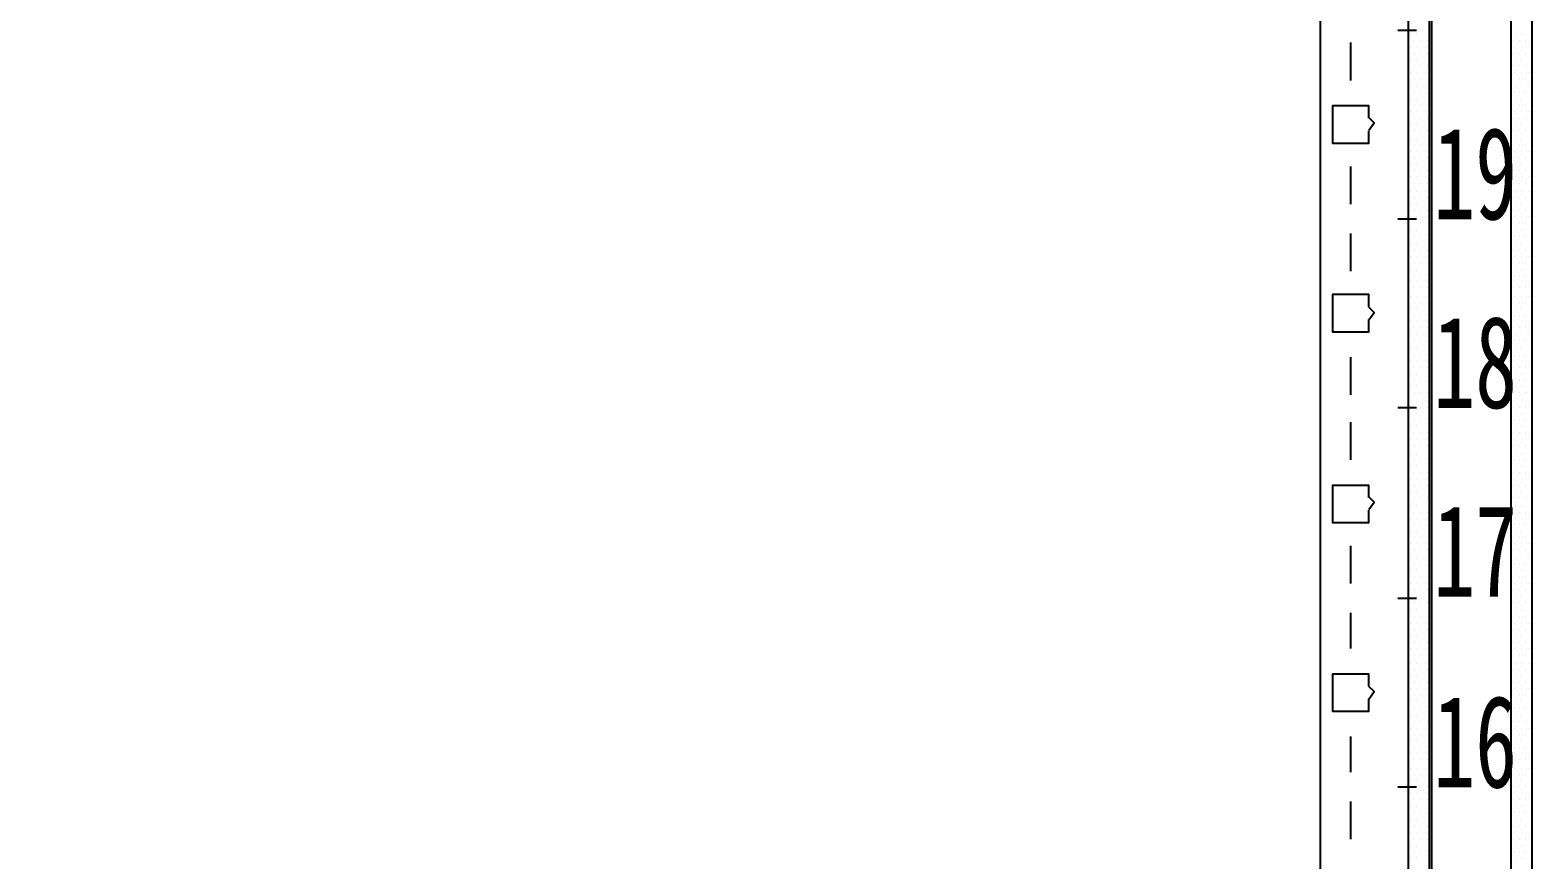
# Model space of a CAD drawing. Header units: metres. Extents: x 17 to 1264, y 17 to 859.
# Drawn here: x 190.9 to 294, y 334 to 391 of the extents above; entities that cross this region are included whole.
import ezdxf

# ---------------------------------------------------------------- set-up
doc = ezdxf.new("R2010")
doc.units = ezdxf.units.M
for name, color, linetype in [('LINES', 7, 'Continuous'), ('POLYLINES', 4, 'Continuous'), ('RECTS', 7, 'Continuous'), ('TEXTS', 3, 'Continuous')]:
    doc.layers.add(name, color=color, linetype=linetype)

msp = doc.modelspace()

# ---------------------------------------------------------------- linework, layer by layer
at = {"layer": 'LINES'}
for p, q in [((284.83, 390.96), (286.12, 390.96)), ((281.59, 390.1), (281.59, 387.5)), ((285.69, 390.67), (285.69, 390.67)), ((285.98, 390.24), (285.98, 390.24)), ((286.12, 390.67), (286.12, 390.67)), ((286.41, 390.24), (286.41, 390.24)), ((286.7, 390.67), (286.7, 390.67)), ((286.84, 390.24), (286.84, 390.24)), ((292.75, 390.24), (292.75, 390.24)), ((292.89, 390.67), (292.89, 390.67)), ((293.18, 390.24), (293.18, 390.24)), ((293.32, 390.67), (293.32, 390.67)), ((293.61, 390.24), (293.61, 390.24)), ((293.9, 390.67), (293.9, 390.67)), ((285.69, 389.81), (285.69, 389.81)), ((285.69, 388.94), (285.69, 388.94)), ((285.98, 389.38), (285.98, 389.38)), ((286.12, 389.81), (286.12, 389.81)), ((286.12, 388.94), (286.12, 388.94)), ((286.41, 389.38), (286.41, 389.38)), ((286.7, 389.81), (286.7, 389.81)), ((286.7, 388.94), (286.7, 388.94)), ((286.84, 389.38), (286.84, 389.38)), ((292.75, 389.38), (292.75, 389.38)), ((292.89, 389.81), (292.89, 389.81)), ((292.89, 388.94), (292.89, 388.94)), ((293.18, 389.38), (293.18, 389.38)), ((293.32, 389.81), (293.32, 389.81)), ((293.32, 388.94), (293.32, 388.94)), ((293.61, 389.38), (293.61, 389.38)), ((293.9, 389.81), (293.9, 389.81)), ((293.9, 388.94), (293.9, 388.94)), ((285.69, 388.08), (285.69, 388.08)), ((285.98, 388.51), (285.98, 388.51)), ((286.12, 388.08), (286.12, 388.08)), ((286.41, 388.51), (286.41, 388.51)), ((286.7, 388.08), (286.7, 388.08)), ((286.84, 388.51), (286.84, 388.51)), ((292.75, 388.51), (292.75, 388.51)), ((292.89, 388.08), (292.89, 388.08)), ((293.18, 388.51), (293.18, 388.51)), ((293.32, 388.08), (293.32, 388.08)), ((293.61, 388.51), (293.61, 388.51)), ((293.9, 388.08), (293.9, 388.08)), ((285.69, 387.07), (285.69, 387.07)), ((285.98, 387.65), (285.98, 387.65)), ((286.12, 387.07), (286.12, 387.07)), ((286.41, 387.65), (286.41, 387.65)), ((286.7, 387.07), (286.7, 387.07)), ((286.84, 387.65), (286.84, 387.65)), ((292.75, 387.65), (292.75, 387.65)), ((292.89, 387.07), (292.89, 387.07)), ((293.18, 387.65), (293.18, 387.65)), ((293.32, 387.07), (293.32, 387.07)), ((293.61, 387.65), (293.61, 387.65)), ((293.9, 387.07), (293.9, 387.07)), ((285.69, 386.21), (285.69, 386.21)), ((285.98, 386.64), (285.98, 386.64)), ((285.98, 385.78), (285.98, 385.78)), ((286.12, 386.21), (286.12, 386.21)), ((286.41, 386.64), (286.41, 386.64)), ((286.41, 385.78), (286.41, 385.78)), ((286.7, 386.21), (286.7, 386.21)), ((286.84, 386.64), (286.84, 386.64)), ((286.84, 385.78), (286.84, 385.78)), ((292.75, 386.64), (292.75, 386.64)), ((292.75, 385.78), (292.75, 385.78)), ((292.89, 386.21), (292.89, 386.21)), ((293.18, 386.64), (293.18, 386.64)), ((293.18, 385.78), (293.18, 385.78)), ((293.32, 386.21), (293.32, 386.21)), ((293.61, 386.64), (293.61, 386.64)), ((293.61, 385.78), (293.61, 385.78)), ((293.9, 386.21), (293.9, 386.21)), ((285.69, 385.34), (285.69, 385.34)), ((285.98, 384.91), (285.98, 384.91)), ((286.12, 385.34), (286.12, 385.34)), ((286.41, 384.91), (286.41, 384.91)), ((286.7, 385.34), (286.7, 385.34)), ((286.84, 384.91), (286.84, 384.91)), ((292.75, 384.91), (292.75, 384.91)), ((292.89, 385.34), (292.89, 385.34)), ((293.18, 384.91), (293.18, 384.91)), ((293.32, 385.34), (293.32, 385.34)), ((293.61, 384.91), (293.61, 384.91)), ((293.9, 385.34), (293.9, 385.34)), ((285.69, 384.48), (285.69, 384.48)), ((285.98, 384.05), (285.98, 384.05)), ((286.12, 384.48), (286.12, 384.48)), ((286.41, 384.05), (286.41, 384.05)), ((286.7, 384.48), (286.7, 384.48)), ((286.84, 384.05), (286.84, 384.05)), ((292.75, 384.05), (292.75, 384.05)), ((292.89, 384.48), (292.89, 384.48)), ((293.18, 384.05), (293.18, 384.05)), ((293.32, 384.48), (293.32, 384.48)), ((293.61, 384.05), (293.61, 384.05)), ((293.9, 384.48), (293.9, 384.48)), ((285.69, 383.47), (285.69, 383.47)), ((285.98, 383.04), (285.98, 383.04)), ((286.12, 383.47), (286.12, 383.47)), ((286.41, 383.04), (286.41, 383.04)), ((286.7, 383.47), (286.7, 383.47)), ((286.84, 383.04), (286.84, 383.04)), ((292.75, 383.04), (292.75, 383.04)), ((292.89, 383.47), (292.89, 383.47)), ((293.18, 383.04), (293.18, 383.04)), ((293.32, 383.47), (293.32, 383.47)), ((293.61, 383.04), (293.61, 383.04)), ((293.9, 383.47), (293.9, 383.47)), ((285.69, 382.61), (285.69, 382.61)), ((285.69, 381.74), (285.69, 381.74)), ((285.98, 382.18), (285.98, 382.18)), ((286.12, 382.61), (286.12, 382.61)), ((286.12, 381.74), (286.12, 381.74)), ((286.41, 382.18), (286.41, 382.18)), ((286.7, 382.61), (286.7, 382.61)), ((286.7, 381.74), (286.7, 381.74)), ((286.84, 382.18), (286.84, 382.18)), ((292.75, 382.18), (292.75, 382.18)), ((292.89, 382.61), (292.89, 382.61)), ((292.89, 381.74), (292.89, 381.74)), ((293.18, 382.18), (293.18, 382.18)), ((293.32, 382.61), (293.32, 382.61)), ((293.32, 381.74), (293.32, 381.74)), ((293.61, 382.18), (293.61, 382.18)), ((293.9, 382.61), (293.9, 382.61)), ((293.9, 381.74), (293.9, 381.74)), ((281.59, 381.6), (281.59, 379.01)), ((285.69, 380.88), (285.69, 380.88)), ((285.98, 381.31), (285.98, 381.31)), ((286.12, 380.88), (286.12, 380.88)), ((286.41, 381.31), (286.41, 381.31)), ((286.7, 380.88), (286.7, 380.88)), ((286.84, 381.31), (286.84, 381.31)), ((292.75, 381.31), (292.75, 381.31)), ((292.89, 380.88), (292.89, 380.88)), ((293.18, 381.31), (293.18, 381.31)), ((293.32, 380.88), (293.32, 380.88)), ((293.61, 381.31), (293.61, 381.31)), ((293.9, 380.88), (293.9, 380.88)), ((285.69, 379.87), (285.69, 379.87)), ((285.98, 380.45), (285.98, 380.45)), ((286.12, 379.87), (286.12, 379.87)), ((286.41, 380.45), (286.41, 380.45)), ((286.7, 379.87), (286.7, 379.87)), ((286.84, 380.45), (286.84, 380.45)), ((292.75, 380.45), (292.75, 380.45)), ((292.89, 379.87), (292.89, 379.87)), ((293.18, 380.45), (293.18, 380.45)), ((293.32, 379.87), (293.32, 379.87)), ((293.61, 380.45), (293.61, 380.45)), ((293.9, 379.87), (293.9, 379.87)), ((285.69, 379.01), (285.69, 379.01)), ((285.98, 379.44), (285.98, 379.44)), ((285.98, 378.58), (285.98, 378.58)), ((286.12, 379.01), (286.12, 379.01)), ((286.41, 379.44), (286.41, 379.44)), ((286.41, 378.58), (286.41, 378.58)), ((286.7, 379.01), (286.7, 379.01)), ((286.84, 379.44), (286.84, 379.44)), ((286.84, 378.58), (286.84, 378.58)), ((292.75, 379.44), (292.75, 379.44)), ((292.75, 378.58), (292.75, 378.58)), ((292.89, 379.01), (292.89, 379.01)), ((293.18, 379.44), (293.18, 379.44)), ((293.18, 378.58), (293.18, 378.58)), ((293.32, 379.01), (293.32, 379.01)), ((293.61, 379.44), (293.61, 379.44)), ((293.61, 378.58), (293.61, 378.58)), ((293.9, 379.01), (293.9, 379.01)), ((284.83, 378), (286.12, 378)), ((285.69, 378.14), (285.69, 378.14)), ((285.98, 377.71), (285.98, 377.71)), ((286.12, 378.14), (286.12, 378.14)), ((286.41, 377.71), (286.41, 377.71)), ((286.7, 378.14), (286.7, 378.14)), ((286.84, 377.71), (286.84, 377.71)), ((292.75, 377.71), (292.75, 377.71)), ((292.89, 378.14), (292.89, 378.14)), ((293.18, 377.71), (293.18, 377.71)), ((293.32, 378.14), (293.32, 378.14)), ((293.61, 377.71), (293.61, 377.71)), ((293.9, 378.14), (293.9, 378.14)), ((281.59, 376.99), (281.59, 374.4)), ((285.69, 377.28), (285.69, 377.28)), ((285.98, 376.85), (285.98, 376.85)), ((286.12, 377.28), (286.12, 377.28)), ((286.41, 376.85), (286.41, 376.85)), ((286.7, 377.28), (286.7, 377.28)), ((286.84, 376.85), (286.84, 376.85)), ((292.75, 376.85), (292.75, 376.85)), ((292.89, 377.28), (292.89, 377.28)), ((293.18, 376.85), (293.18, 376.85)), ((293.32, 377.28), (293.32, 377.28)), ((293.61, 376.85), (293.61, 376.85)), ((293.9, 377.28), (293.9, 377.28)), ((285.69, 376.27), (285.69, 376.27)), ((285.98, 375.84), (285.98, 375.84)), ((286.12, 376.27), (286.12, 376.27)), ((286.41, 375.84), (286.41, 375.84)), ((286.7, 376.27), (286.7, 376.27)), ((286.84, 375.84), (286.84, 375.84)), ((292.75, 375.84), (292.75, 375.84)), ((292.89, 376.27), (292.89, 376.27)), ((293.18, 375.84), (293.18, 375.84)), ((293.32, 376.27), (293.32, 376.27)), ((293.61, 375.84), (293.61, 375.84)), ((293.9, 376.27), (293.9, 376.27)), ((285.69, 375.41), (285.69, 375.41)), ((285.69, 374.54), (285.69, 374.54)), ((285.98, 374.98), (285.98, 374.98)), ((286.12, 375.41), (286.12, 375.41)), ((286.12, 374.54), (286.12, 374.54)), ((286.41, 374.98), (286.41, 374.98)), ((286.7, 375.41), (286.7, 375.41)), ((286.7, 374.54), (286.7, 374.54)), ((286.84, 374.98), (286.84, 374.98)), ((292.75, 374.98), (292.75, 374.98)), ((292.89, 375.41), (292.89, 375.41)), ((292.89, 374.54), (292.89, 374.54)), ((293.18, 374.98), (293.18, 374.98)), ((293.32, 375.41), (293.32, 375.41)), ((293.32, 374.54), (293.32, 374.54)), ((293.61, 374.98), (293.61, 374.98)), ((293.9, 375.41), (293.9, 375.41)), ((293.9, 374.54), (293.9, 374.54)), ((285.69, 373.68), (285.69, 373.68)), ((285.98, 374.11), (285.98, 374.11)), ((286.12, 373.68), (286.12, 373.68)), ((286.41, 374.11), (286.41, 374.11)), ((286.7, 373.68), (286.7, 373.68)), ((286.84, 374.11), (286.84, 374.11)), ((292.75, 374.11), (292.75, 374.11)), ((292.89, 373.68), (292.89, 373.68)), ((293.18, 374.11), (293.18, 374.11)), ((293.32, 373.68), (293.32, 373.68)), ((293.61, 374.11), (293.61, 374.11)), ((293.9, 373.68), (293.9, 373.68)), ((285.69, 372.67), (285.69, 372.67)), ((285.98, 373.25), (285.98, 373.25)), ((286.12, 372.67), (286.12, 372.67)), ((286.41, 373.25), (286.41, 373.25)), ((286.7, 372.67), (286.7, 372.67)), ((286.84, 373.25), (286.84, 373.25)), ((292.75, 373.25), (292.75, 373.25)), ((292.89, 372.67), (292.89, 372.67)), ((293.18, 373.25), (293.18, 373.25)), ((293.32, 372.67), (293.32, 372.67)), ((293.61, 373.25), (293.61, 373.25)), ((293.9, 372.67), (293.9, 372.67)), ((285.69, 371.81), (285.69, 371.81)), ((285.98, 372.24), (285.98, 372.24)), ((285.98, 371.38), (285.98, 371.38)), ((286.12, 371.81), (286.12, 371.81)), ((286.41, 372.24), (286.41, 372.24)), ((286.41, 371.38), (286.41, 371.38)), ((286.7, 371.81), (286.7, 371.81)), ((286.84, 372.24), (286.84, 372.24)), ((286.84, 371.38), (286.84, 371.38)), ((292.75, 372.24), (292.75, 372.24)), ((292.75, 371.38), (292.75, 371.38)), ((292.89, 371.81), (292.89, 371.81)), ((293.18, 372.24), (293.18, 372.24)), ((293.18, 371.38), (293.18, 371.38)), ((293.32, 371.81), (293.32, 371.81)), ((293.61, 372.24), (293.61, 372.24)), ((293.61, 371.38), (293.61, 371.38)), ((293.9, 371.81), (293.9, 371.81)), ((285.69, 370.94), (285.69, 370.94)), ((285.98, 370.51), (285.98, 370.51)), ((286.12, 370.94), (286.12, 370.94)), ((286.41, 370.51), (286.41, 370.51)), ((286.7, 370.94), (286.7, 370.94)), ((286.84, 370.51), (286.84, 370.51)), ((292.75, 370.51), (292.75, 370.51)), ((292.89, 370.94), (292.89, 370.94)), ((293.18, 370.51), (293.18, 370.51)), ((293.32, 370.94), (293.32, 370.94)), ((293.61, 370.51), (293.61, 370.51)), ((293.9, 370.94), (293.9, 370.94)), ((285.69, 370.08), (285.69, 370.08)), ((285.98, 369.65), (285.98, 369.65)), ((286.12, 370.08), (286.12, 370.08)), ((286.41, 369.65), (286.41, 369.65)), ((286.7, 370.08), (286.7, 370.08)), ((286.84, 369.65), (286.84, 369.65)), ((292.75, 369.65), (292.75, 369.65)), ((292.89, 370.08), (292.89, 370.08)), ((293.18, 369.65), (293.18, 369.65)), ((293.32, 370.08), (293.32, 370.08)), ((293.61, 369.65), (293.61, 369.65)), ((293.9, 370.08), (293.9, 370.08)), ((281.59, 368.5), (281.59, 365.9)), ((285.69, 369.07), (285.69, 369.07)), ((285.69, 368.21), (285.69, 368.21)), ((285.98, 368.64), (285.98, 368.64)), ((286.12, 369.07), (286.12, 369.07)), ((286.12, 368.21), (286.12, 368.21)), ((286.41, 368.64), (286.41, 368.64)), ((286.7, 369.07), (286.7, 369.07)), ((286.7, 368.21), (286.7, 368.21)), ((286.84, 368.64), (286.84, 368.64)), ((292.75, 368.64), (292.75, 368.64)), ((292.89, 369.07), (292.89, 369.07)), ((292.89, 368.21), (292.89, 368.21)), ((293.18, 368.64), (293.18, 368.64)), ((293.32, 369.07), (293.32, 369.07)), ((293.32, 368.21), (293.32, 368.21)), ((293.61, 368.64), (293.61, 368.64)), ((293.9, 369.07), (293.9, 369.07)), ((293.9, 368.21), (293.9, 368.21)), ((285.69, 367.34), (285.69, 367.34)), ((285.98, 367.78), (285.98, 367.78)), ((286.12, 367.34), (286.12, 367.34)), ((286.41, 367.78), (286.41, 367.78)), ((286.7, 367.34), (286.7, 367.34)), ((286.84, 367.78), (286.84, 367.78)), ((292.75, 367.78), (292.75, 367.78)), ((292.89, 367.34), (292.89, 367.34)), ((293.18, 367.78), (293.18, 367.78)), ((293.32, 367.34), (293.32, 367.34)), ((293.61, 367.78), (293.61, 367.78)), ((293.9, 367.34), (293.9, 367.34)), ((285.69, 366.48), (285.69, 366.48)), ((285.98, 366.91), (285.98, 366.91)), ((286.12, 366.48), (286.12, 366.48)), ((286.41, 366.91), (286.41, 366.91)), ((286.7, 366.48), (286.7, 366.48)), ((286.84, 366.91), (286.84, 366.91)), ((292.75, 366.91), (292.75, 366.91)), ((292.89, 366.48), (292.89, 366.48)), ((293.18, 366.91), (293.18, 366.91)), ((293.32, 366.48), (293.32, 366.48)), ((293.61, 366.91), (293.61, 366.91)), ((293.9, 366.48), (293.9, 366.48)), ((285.69, 365.47), (285.69, 365.47)), ((285.98, 366.05), (285.98, 366.05)), ((286.12, 365.47), (286.12, 365.47)), ((286.41, 366.05), (286.41, 366.05)), ((286.7, 365.47), (286.7, 365.47)), ((286.84, 366.05), (286.84, 366.05)), ((292.75, 366.05), (292.75, 366.05)), ((292.89, 365.47), (292.89, 365.47)), ((293.18, 366.05), (293.18, 366.05)), ((293.32, 365.47), (293.32, 365.47)), ((293.61, 366.05), (293.61, 366.05)), ((293.9, 365.47), (293.9, 365.47)), ((284.83, 365.04), (286.12, 365.04)), ((285.69, 364.61), (285.69, 364.61)), ((285.98, 365.04), (285.98, 365.04)), ((285.98, 364.18), (285.98, 364.18)), ((286.12, 364.61), (286.12, 364.61)), ((286.41, 365.04), (286.41, 365.04)), ((286.41, 364.18), (286.41, 364.18)), ((286.7, 364.61), (286.7, 364.61)), ((286.84, 365.04), (286.84, 365.04)), ((286.84, 364.18), (286.84, 364.18)), ((292.75, 365.04), (292.75, 365.04)), ((292.75, 364.18), (292.75, 364.18)), ((292.89, 364.61), (292.89, 364.61)), ((293.18, 365.04), (293.18, 365.04)), ((293.18, 364.18), (293.18, 364.18)), ((293.32, 364.61), (293.32, 364.61)), ((293.61, 365.04), (293.61, 365.04)), ((293.61, 364.18), (293.61, 364.18)), ((293.9, 364.61), (293.9, 364.61)), ((281.59, 364.03), (281.59, 361.44)), ((285.69, 363.74), (285.69, 363.74)), ((285.98, 363.31), (285.98, 363.31)), ((286.12, 363.74), (286.12, 363.74)), ((286.41, 363.31), (286.41, 363.31)), ((286.7, 363.74), (286.7, 363.74)), ((286.84, 363.31), (286.84, 363.31)), ((292.75, 363.31), (292.75, 363.31)), ((292.89, 363.74), (292.89, 363.74)), ((293.18, 363.31), (293.18, 363.31)), ((293.32, 363.74), (293.32, 363.74)), ((293.61, 363.31), (293.61, 363.31)), ((293.9, 363.74), (293.9, 363.74)), ((285.69, 362.88), (285.69, 362.88)), ((285.98, 362.45), (285.98, 362.45)), ((286.12, 362.88), (286.12, 362.88)), ((286.41, 362.45), (286.41, 362.45)), ((286.7, 362.88), (286.7, 362.88)), ((286.84, 362.45), (286.84, 362.45)), ((292.75, 362.45), (292.75, 362.45)), ((292.89, 362.88), (292.89, 362.88)), ((293.18, 362.45), (293.18, 362.45)), ((293.32, 362.88), (293.32, 362.88)), ((293.61, 362.45), (293.61, 362.45)), ((293.9, 362.88), (293.9, 362.88)), ((285.69, 361.87), (285.69, 361.87)), ((285.69, 361.01), (285.69, 361.01)), ((285.98, 361.44), (285.98, 361.44)), ((286.12, 361.87), (286.12, 361.87)), ((286.12, 361.01), (286.12, 361.01)), ((286.41, 361.44), (286.41, 361.44)), ((286.7, 361.87), (286.7, 361.87)), ((286.7, 361.01), (286.7, 361.01)), ((286.84, 361.44), (286.84, 361.44)), ((292.75, 361.44), (292.75, 361.44)), ((292.89, 361.87), (292.89, 361.87)), ((292.89, 361.01), (292.89, 361.01)), ((293.18, 361.44), (293.18, 361.44)), ((293.32, 361.87), (293.32, 361.87)), ((293.32, 361.01), (293.32, 361.01)), ((293.61, 361.44), (293.61, 361.44)), ((293.9, 361.87), (293.9, 361.87)), ((293.9, 361.01), (293.9, 361.01)), ((285.69, 360.14), (285.69, 360.14)), ((285.98, 360.58), (285.98, 360.58)), ((286.12, 360.14), (286.12, 360.14)), ((286.41, 360.58), (286.41, 360.58)), ((286.7, 360.14), (286.7, 360.14)), ((286.84, 360.58), (286.84, 360.58)), ((292.75, 360.58), (292.75, 360.58)), ((292.89, 360.14), (292.89, 360.14)), ((293.18, 360.58), (293.18, 360.58)), ((293.32, 360.14), (293.32, 360.14)), ((293.61, 360.58), (293.61, 360.58)), ((293.9, 360.14), (293.9, 360.14)), ((285.69, 359.28), (285.69, 359.28)), ((285.98, 359.71), (285.98, 359.71)), ((286.12, 359.28), (286.12, 359.28)), ((286.41, 359.71), (286.41, 359.71)), ((286.7, 359.28), (286.7, 359.28)), ((286.84, 359.71), (286.84, 359.71)), ((292.75, 359.71), (292.75, 359.71)), ((292.89, 359.28), (292.89, 359.28)), ((293.18, 359.71), (293.18, 359.71)), ((293.32, 359.28), (293.32, 359.28)), ((293.61, 359.71), (293.61, 359.71)), ((293.9, 359.28), (293.9, 359.28)), ((285.69, 358.27), (285.69, 358.27)), ((285.98, 358.85), (285.98, 358.85)), ((286.12, 358.27), (286.12, 358.27)), ((286.41, 358.85), (286.41, 358.85)), ((286.7, 358.27), (286.7, 358.27)), ((286.84, 358.85), (286.84, 358.85)), ((292.75, 358.85), (292.75, 358.85)), ((292.89, 358.27), (292.89, 358.27)), ((293.18, 358.85), (293.18, 358.85)), ((293.32, 358.27), (293.32, 358.27)), ((293.61, 358.85), (293.61, 358.85)), ((293.9, 358.27), (293.9, 358.27)), ((285.69, 357.41), (285.69, 357.41)), ((285.98, 357.84), (285.98, 357.84)), ((285.98, 356.98), (285.98, 356.98)), ((286.12, 357.41), (286.12, 357.41)), ((286.41, 357.84), (286.41, 357.84)), ((286.41, 356.98), (286.41, 356.98)), ((286.7, 357.41), (286.7, 357.41)), ((286.84, 357.84), (286.84, 357.84)), ((286.84, 356.98), (286.84, 356.98)), ((292.75, 357.84), (292.75, 357.84)), ((292.75, 356.98), (292.75, 356.98)), ((292.89, 357.41), (292.89, 357.41)), ((293.18, 357.84), (293.18, 357.84)), ((293.18, 356.98), (293.18, 356.98)), ((293.32, 357.41), (293.32, 357.41)), ((293.61, 357.84), (293.61, 357.84)), ((293.61, 356.98), (293.61, 356.98)), ((293.9, 357.41), (293.9, 357.41)), ((285.69, 356.54), (285.69, 356.54)), ((285.98, 356.11), (285.98, 356.11)), ((286.12, 356.54), (286.12, 356.54)), ((286.41, 356.11), (286.41, 356.11)), ((286.7, 356.54), (286.7, 356.54)), ((286.84, 356.11), (286.84, 356.11)), ((292.75, 356.11), (292.75, 356.11)), ((292.89, 356.54), (292.89, 356.54)), ((293.18, 356.11), (293.18, 356.11)), ((293.32, 356.54), (293.32, 356.54)), ((293.61, 356.11), (293.61, 356.11)), ((293.9, 356.54), (293.9, 356.54)), ((281.59, 355.54), (281.59, 352.94)), ((285.69, 355.68), (285.69, 355.68)), ((285.98, 355.25), (285.98, 355.25)), ((286.12, 355.68), (286.12, 355.68)), ((286.41, 355.25), (286.41, 355.25)), ((286.7, 355.68), (286.7, 355.68)), ((286.84, 355.25), (286.84, 355.25)), ((292.75, 355.25), (292.75, 355.25)), ((292.89, 355.68), (292.89, 355.68)), ((293.18, 355.25), (293.18, 355.25)), ((293.32, 355.68), (293.32, 355.68)), ((293.61, 355.25), (293.61, 355.25)), ((293.9, 355.68), (293.9, 355.68)), ((285.69, 354.67), (285.69, 354.67)), ((285.69, 353.81), (285.69, 353.81)), ((285.98, 354.24), (285.98, 354.24)), ((286.12, 354.67), (286.12, 354.67)), ((286.12, 353.81), (286.12, 353.81)), ((286.41, 354.24), (286.41, 354.24)), ((286.7, 354.67), (286.7, 354.67)), ((286.7, 353.81), (286.7, 353.81)), ((286.84, 354.24), (286.84, 354.24)), ((292.75, 354.24), (292.75, 354.24)), ((292.89, 354.67), (292.89, 354.67)), ((292.89, 353.81), (292.89, 353.81)), ((293.18, 354.24), (293.18, 354.24)), ((293.32, 354.67), (293.32, 354.67)), ((293.32, 353.81), (293.32, 353.81)), ((293.61, 354.24), (293.61, 354.24)), ((293.9, 354.67), (293.9, 354.67)), ((293.9, 353.81), (293.9, 353.81)), ((285.69, 352.94), (285.69, 352.94)), ((285.98, 353.38), (285.98, 353.38)), ((286.12, 352.94), (286.12, 352.94)), ((286.41, 353.38), (286.41, 353.38)), ((286.7, 352.94), (286.7, 352.94)), ((286.84, 353.38), (286.84, 353.38)), ((292.75, 353.38), (292.75, 353.38)), ((292.89, 352.94), (292.89, 352.94)), ((293.18, 353.38), (293.18, 353.38)), ((293.32, 352.94), (293.32, 352.94)), ((293.61, 353.38), (293.61, 353.38)), ((293.9, 352.94), (293.9, 352.94)), ((284.83, 351.94), (286.12, 351.94)), ((285.69, 352.08), (285.69, 352.08)), ((285.98, 352.51), (285.98, 352.51)), ((286.12, 352.08), (286.12, 352.08)), ((286.41, 352.51), (286.41, 352.51)), ((286.7, 352.08), (286.7, 352.08)), ((286.84, 352.51), (286.84, 352.51)), ((292.75, 352.51), (292.75, 352.51)), ((292.89, 352.08), (292.89, 352.08)), ((293.18, 352.51), (293.18, 352.51)), ((293.32, 352.08), (293.32, 352.08)), ((293.61, 352.51), (293.61, 352.51)), ((293.9, 352.08), (293.9, 352.08)), ((281.59, 350.93), (281.59, 348.48)), ((285.69, 351.07), (285.69, 351.07)), ((285.98, 351.65), (285.98, 351.65)), ((286.12, 351.07), (286.12, 351.07)), ((286.41, 351.65), (286.41, 351.65)), ((286.7, 351.07), (286.7, 351.07)), ((286.84, 351.65), (286.84, 351.65)), ((292.75, 351.65), (292.75, 351.65)), ((292.89, 351.07), (292.89, 351.07)), ((293.18, 351.65), (293.18, 351.65)), ((293.32, 351.07), (293.32, 351.07)), ((293.61, 351.65), (293.61, 351.65)), ((293.9, 351.07), (293.9, 351.07)), ((285.69, 350.21), (285.69, 350.21)), ((285.98, 350.64), (285.98, 350.64)), ((285.98, 349.78), (285.98, 349.78)), ((286.12, 350.21), (286.12, 350.21)), ((286.41, 350.64), (286.41, 350.64)), ((286.41, 349.78), (286.41, 349.78)), ((286.7, 350.21), (286.7, 350.21)), ((286.84, 350.64), (286.84, 350.64)), ((286.84, 349.78), (286.84, 349.78)), ((292.75, 350.64), (292.75, 350.64)), ((292.75, 349.78), (292.75, 349.78)), ((292.89, 350.21), (292.89, 350.21)), ((293.18, 350.64), (293.18, 350.64)), ((293.18, 349.78), (293.18, 349.78)), ((293.32, 350.21), (293.32, 350.21)), ((293.61, 350.64), (293.61, 350.64)), ((293.61, 349.78), (293.61, 349.78)), ((293.9, 350.21), (293.9, 350.21)), ((285.69, 349.34), (285.69, 349.34)), ((285.98, 348.91), (285.98, 348.91)), ((286.12, 349.34), (286.12, 349.34)), ((286.41, 348.91), (286.41, 348.91)), ((286.7, 349.34), (286.7, 349.34)), ((286.84, 348.91), (286.84, 348.91)), ((292.75, 348.91), (292.75, 348.91)), ((292.89, 349.34), (292.89, 349.34)), ((293.18, 348.91), (293.18, 348.91)), ((293.32, 349.34), (293.32, 349.34)), ((293.61, 348.91), (293.61, 348.91)), ((293.9, 349.34), (293.9, 349.34)), ((285.69, 348.48), (285.69, 348.48)), ((285.98, 348.05), (285.98, 348.05)), ((286.12, 348.48), (286.12, 348.48)), ((286.41, 348.05), (286.41, 348.05)), ((286.7, 348.48), (286.7, 348.48)), ((286.84, 348.05), (286.84, 348.05)), ((292.75, 348.05), (292.75, 348.05)), ((292.89, 348.48), (292.89, 348.48)), ((293.18, 348.05), (293.18, 348.05)), ((293.32, 348.48), (293.32, 348.48)), ((293.61, 348.05), (293.61, 348.05)), ((293.9, 348.48), (293.9, 348.48)), ((285.69, 347.47), (285.69, 347.47)), ((285.69, 346.61), (285.69, 346.61)), ((285.98, 347.04), (285.98, 347.04)), ((286.12, 347.47), (286.12, 347.47)), ((286.12, 346.61), (286.12, 346.61)), ((286.41, 347.04), (286.41, 347.04)), ((286.7, 347.47), (286.7, 347.47)), ((286.7, 346.61), (286.7, 346.61)), ((286.84, 347.04), (286.84, 347.04)), ((292.75, 347.04), (292.75, 347.04)), ((292.89, 347.47), (292.89, 347.47)), ((292.89, 346.61), (292.89, 346.61)), ((293.18, 347.04), (293.18, 347.04)), ((293.32, 347.47), (293.32, 347.47)), ((293.32, 346.61), (293.32, 346.61)), ((293.61, 347.04), (293.61, 347.04)), ((293.9, 347.47), (293.9, 347.47)), ((293.9, 346.61), (293.9, 346.61)), ((285.69, 345.74), (285.69, 345.74)), ((285.98, 346.18), (285.98, 346.18)), ((286.12, 345.74), (286.12, 345.74)), ((286.41, 346.18), (286.41, 346.18)), ((286.7, 345.74), (286.7, 345.74)), ((286.84, 346.18), (286.84, 346.18)), ((292.75, 346.18), (292.75, 346.18)), ((292.89, 345.74), (292.89, 345.74)), ((293.18, 346.18), (293.18, 346.18)), ((293.32, 345.74), (293.32, 345.74)), ((293.61, 346.18), (293.61, 346.18)), ((293.9, 345.74), (293.9, 345.74)), ((285.69, 344.88), (285.69, 344.88)), ((285.98, 345.31), (285.98, 345.31)), ((286.12, 344.88), (286.12, 344.88)), ((286.41, 345.31), (286.41, 345.31)), ((286.7, 344.88), (286.7, 344.88)), ((286.84, 345.31), (286.84, 345.31)), ((292.75, 345.31), (292.75, 345.31)), ((292.89, 344.88), (292.89, 344.88)), ((293.18, 345.31), (293.18, 345.31)), ((293.32, 344.88), (293.32, 344.88)), ((293.61, 345.31), (293.61, 345.31)), ((293.9, 344.88), (293.9, 344.88)), ((285.69, 343.87), (285.69, 343.87)), ((285.98, 344.45), (285.98, 344.45)), ((286.12, 343.87), (286.12, 343.87)), ((286.41, 344.45), (286.41, 344.45)), ((286.7, 343.87), (286.7, 343.87)), ((286.84, 344.45), (286.84, 344.45)), ((292.75, 344.45), (292.75, 344.45)), ((292.89, 343.87), (292.89, 343.87)), ((293.18, 344.45), (293.18, 344.45)), ((293.32, 343.87), (293.32, 343.87)), ((293.61, 344.45), (293.61, 344.45)), ((293.9, 343.87), (293.9, 343.87)), ((281.59, 342.43), (281.59, 339.98)), ((285.69, 343.01), (285.69, 343.01)), ((285.98, 343.44), (285.98, 343.44)), ((285.98, 342.58), (285.98, 342.58)), ((286.12, 343.01), (286.12, 343.01)), ((286.41, 343.44), (286.41, 343.44)), ((286.41, 342.58), (286.41, 342.58)), ((286.7, 343.01), (286.7, 343.01)), ((286.84, 343.44), (286.84, 343.44)), ((286.84, 342.58), (286.84, 342.58)), ((292.75, 343.44), (292.75, 343.44)), ((292.75, 342.58), (292.75, 342.58)), ((292.89, 343.01), (292.89, 343.01)), ((293.18, 343.44), (293.18, 343.44)), ((293.18, 342.58), (293.18, 342.58)), ((293.32, 343.01), (293.32, 343.01)), ((293.61, 343.44), (293.61, 343.44)), ((293.61, 342.58), (293.61, 342.58)), ((293.9, 343.01), (293.9, 343.01)), ((285.69, 342.14), (285.69, 342.14)), ((285.98, 341.71), (285.98, 341.71)), ((286.12, 342.14), (286.12, 342.14)), ((286.41, 341.71), (286.41, 341.71)), ((286.7, 342.14), (286.7, 342.14)), ((286.84, 341.71), (286.84, 341.71)), ((292.75, 341.71), (292.75, 341.71)), ((292.89, 342.14), (292.89, 342.14)), ((293.18, 341.71), (293.18, 341.71)), ((293.32, 342.14), (293.32, 342.14)), ((293.61, 341.71), (293.61, 341.71)), ((293.9, 342.14), (293.9, 342.14)), ((285.69, 341.28), (285.69, 341.28)), ((285.98, 340.85), (285.98, 340.85)), ((286.12, 341.28), (286.12, 341.28)), ((286.41, 340.85), (286.41, 340.85)), ((286.7, 341.28), (286.7, 341.28)), ((286.84, 340.85), (286.84, 340.85)), ((292.75, 340.85), (292.75, 340.85)), ((292.89, 341.28), (292.89, 341.28)), ((293.18, 340.85), (293.18, 340.85)), ((293.32, 341.28), (293.32, 341.28)), ((293.61, 340.85), (293.61, 340.85)), ((293.9, 341.28), (293.9, 341.28)), ((285.69, 340.27), (285.69, 340.27)), ((285.69, 339.41), (285.69, 339.41)), ((285.98, 339.84), (285.98, 339.84)), ((286.12, 340.27), (286.12, 340.27)), ((286.12, 339.41), (286.12, 339.41)), ((286.41, 339.84), (286.41, 339.84)), ((286.7, 340.27), (286.7, 340.27)), ((286.7, 339.41), (286.7, 339.41)), ((286.84, 339.84), (286.84, 339.84)), ((292.75, 339.84), (292.75, 339.84)), ((292.89, 340.27), (292.89, 340.27)), ((292.89, 339.41), (292.89, 339.41)), ((293.18, 339.84), (293.18, 339.84)), ((293.32, 340.27), (293.32, 340.27)), ((293.32, 339.41), (293.32, 339.41)), ((293.61, 339.84), (293.61, 339.84)), ((293.9, 340.27), (293.9, 340.27)), ((293.9, 339.41), (293.9, 339.41)), ((284.83, 338.98), (286.12, 338.98)), ((285.69, 338.54), (285.69, 338.54)), ((285.98, 338.98), (285.98, 338.98)), ((286.12, 338.54), (286.12, 338.54)), ((286.41, 338.98), (286.41, 338.98)), ((286.7, 338.54), (286.7, 338.54)), ((286.84, 338.98), (286.84, 338.98)), ((292.75, 338.98), (292.75, 338.98)), ((292.89, 338.54), (292.89, 338.54)), ((293.18, 338.98), (293.18, 338.98)), ((293.32, 338.54), (293.32, 338.54)), ((293.61, 338.98), (293.61, 338.98)), ((293.9, 338.54), (293.9, 338.54)), ((281.59, 337.97), (281.59, 335.38)), ((285.69, 337.68), (285.69, 337.68)), ((285.98, 338.11), (285.98, 338.11)), ((286.12, 337.68), (286.12, 337.68)), ((286.41, 338.11), (286.41, 338.11)), ((286.7, 337.68), (286.7, 337.68)), ((286.84, 338.11), (286.84, 338.11)), ((292.75, 338.11), (292.75, 338.11)), ((292.89, 337.68), (292.89, 337.68)), ((293.18, 338.11), (293.18, 338.11)), ((293.32, 337.68), (293.32, 337.68)), ((293.61, 338.11), (293.61, 338.11)), ((293.9, 337.68), (293.9, 337.68)), ((285.69, 336.67), (285.69, 336.67)), ((285.98, 337.25), (285.98, 337.25)), ((285.98, 336.24), (285.98, 336.24)), ((286.12, 336.67), (286.12, 336.67)), ((286.41, 337.25), (286.41, 337.25)), ((286.41, 336.24), (286.41, 336.24)), ((286.7, 336.67), (286.7, 336.67)), ((286.84, 337.25), (286.84, 337.25)), ((286.84, 336.24), (286.84, 336.24)), ((292.75, 337.25), (292.75, 337.25)), ((292.75, 336.24), (292.75, 336.24)), ((292.89, 336.67), (292.89, 336.67)), ((293.18, 337.25), (293.18, 337.25)), ((293.18, 336.24), (293.18, 336.24)), ((293.32, 336.67), (293.32, 336.67)), ((293.61, 337.25), (293.61, 337.25)), ((293.61, 336.24), (293.61, 336.24)), ((293.9, 336.67), (293.9, 336.67)), ((285.69, 335.81), (285.69, 335.81)), ((285.98, 335.38), (285.98, 335.38)), ((286.12, 335.81), (286.12, 335.81)), ((286.41, 335.38), (286.41, 335.38)), ((286.7, 335.81), (286.7, 335.81)), ((286.84, 335.38), (286.84, 335.38)), ((292.75, 335.38), (292.75, 335.38)), ((292.89, 335.81), (292.89, 335.81)), ((293.18, 335.38), (293.18, 335.38)), ((293.32, 335.81), (293.32, 335.81)), ((293.61, 335.38), (293.61, 335.38)), ((293.9, 335.81), (293.9, 335.81)), ((285.69, 334.94), (285.69, 334.94)), ((285.98, 334.51), (285.98, 334.51)), ((286.12, 334.94), (286.12, 334.94)), ((286.41, 334.51), (286.41, 334.51)), ((286.7, 334.94), (286.7, 334.94)), ((286.84, 334.51), (286.84, 334.51)), ((292.75, 334.51), (292.75, 334.51)), ((292.89, 334.94), (292.89, 334.94)), ((293.18, 334.51), (293.18, 334.51)), ((293.32, 334.94), (293.32, 334.94)), ((293.61, 334.51), (293.61, 334.51)), ((293.9, 334.94), (293.9, 334.94)), ((285.69, 334.08), (285.69, 334.08)), ((286.12, 334.08), (286.12, 334.08)), ((286.7, 334.08), (286.7, 334.08)), ((292.89, 334.08), (292.89, 334.08)), ((293.32, 334.08), (293.32, 334.08)), ((293.9, 334.08), (293.9, 334.08))]:
    msp.add_line(p, q, dxfattribs=at)
at = {"layer": 'POLYLINES'}
for points in [[(279.5, 740.45), (279.5, 596.88), (279.5, 143.57)], [(287.13, 740.45), (287.13, 596.88), (287.13, 143.57)], [(287.13, 740.45), (287.13, 596.88), (287.13, 143.57)], [(282.81, 384.05), (282.81, 383.18), (280.36, 383.18), (280.36, 385.78), (282.81, 385.78), (282.81, 384.91)], [(282.84, 384.08), (283.21, 384.59), (282.84, 384.96)], [(282.81, 371.09), (282.81, 370.22), (280.36, 370.22), (280.36, 372.82), (282.81, 372.82), (282.81, 371.95)], [(282.84, 371.05), (283.21, 371.57), (282.84, 371.93)], [(282.81, 357.98), (282.81, 357.12), (280.36, 357.12), (280.36, 359.71), (282.81, 359.71), (282.81, 358.85)], [(282.84, 358.03), (283.21, 358.54), (282.84, 358.91)], [(282.81, 345.02), (282.81, 344.16), (280.36, 344.16), (280.36, 346.75), (282.81, 346.75), (282.81, 345.89)], [(282.84, 345), (283.21, 345.52), (282.84, 345.88)]]:
    msp.add_lwpolyline(points, dxfattribs=at)
at = {"layer": 'RECTS'}
for points in [[(123.98, 754.7), (294.04, 754.7), (294.04, 131.04), (123.98, 131.04)], [(125.42, 753.26), (292.6, 753.26), (292.6, 132.48), (125.42, 132.48)], [(131.03, 740.45), (286.99, 740.45), (286.99, 142.13), (131.03, 142.13)], [(132.47, 738.86), (285.55, 738.86), (285.55, 143.57), (132.47, 143.57)]]:
    msp.add_lwpolyline(points, dxfattribs=at)

# ---------------------------------------------------------------- texts
at = {"layer": 'TEXTS', "width": 0.666667}
for s, p in [('19', (287.27, 377.96)), ('18', (287.27, 365)), ('17', (287.27, 352.04)), ('16', (287.27, 338.94))]:
    msp.add_text(s, height=6.33, dxfattribs=at).set_placement(p)

doc.saveas('drawing.dxf')
